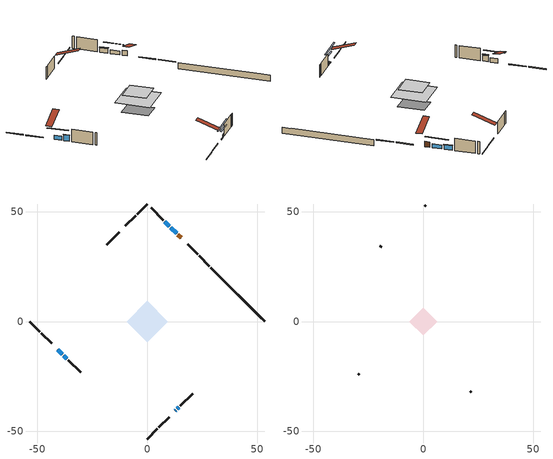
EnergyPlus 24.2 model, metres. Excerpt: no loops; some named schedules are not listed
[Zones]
conditioned space
 floor adiabatic (AdiabaticFloorConstruction): -9.38,0 0,9.38 9.38,0 0,-9.38 z3.51
 floor foundation (Slab1 construction): -6.14,1.06 -1.06,6.14 6.14,-1.06 1.06,-6.14 z-1.31
 wall outside (RimJoist1 construction): 0,-53.49 4.65,-48.84 / -53.49,0 -48.84,-4.65 / 0,53.49 -4.65,48.84 / 28.26,25.23 23.61,29.87 z1.07:1.37
 wall outside (RimJoist2 construction): 5.3,-48.18 9.91,-43.58 / -48.18,-5.3 -43.58,-9.91 / -5.3,48.18 -9.91,43.58 / 22.96,30.53 18.35,35.14 z1.07:1.37
 wall outside (AdiabaticWallConstruction 1): 15.4,38.08 13.99,39.5 z1.07:3.1
 wall outside (AdiabaticWallConstruction): 13.34,40.15 10.78,42.71 z1.07:2.5; 12.85,-40.63 13.06,-40.42 z1.07:1.42; 13.72,-39.77 14.43,-39.06 z1.07:2.27; -40.63,-12.86 -38.65,-14.84 z1.07:2.74; 10.12,43.36 8.04,45.45 z1.07:2.83; -37.99,-15.5 -36.59,-16.9 z1.07:3.43
 wall outside (Wall1 construction): 15.09,-38.4 20.69,-32.8 / -35.93,-17.56 -30.33,-23.16 / -12.86,40.63 -18.46,35.03 / 7.38,46.11 1.78,51.71 z1.07:5.95
 wall foundation (FoundationWall1 construction): 28.92,24.57,-1.31 28.92,24.57,1.07 51.03,2.46,1.07 51.03,2.46,1.04 53.49,0,1.04 53.49,0,-1.31
 window (WindowConstruction): 13.34,40.15 10.78,42.71 z1.07:2.5
 window (WindowConstruction 5): 12.86,-40.63 13.06,-40.43 z1.07:1.41
 window (WindowConstruction 1): 13.72,-39.77 14.43,-39.06 z1.07:2.27
 window (WindowConstruction 2): -40.63,-12.86 -38.65,-14.84 z1.07:2.74
 window (WindowConstruction 3): 10.12,43.36 8.04,45.45 z1.07:2.83
 window (WindowConstruction 4): -37.99,-15.5 -36.59,-16.9 z1.07:3.43
 door (Door): 15.4,38.08 13.99,39.49 z1.07:3.1
 ceiling adiabatic (AdiabaticFloorConstruction): 0,-9.38 9.38,0 0,9.38 -9.38,0 z3.51
attic - vented
 floor to conditioned space (Floor1 construction Reversed): -6.36,0 0,6.36 6.36,0 0,-6.36 z5.95
 wall outside (Wall3 construction): 21.34,-32.14 21.81,-31.68 / -29.67,-23.81 -29.21,-24.28 / -19.11,34.37 -19.58,33.91 / 1.12,52.36 0.66,52.83 z1.07:5.95
 roof outside (Roof1 construction): 12.2,-41.29,5.95 6.01,-35.1,8.87 4.38,-36.73,8.87 10.57,-42.92,5.95; -41.29,-12.2,5.95 -35.1,-6.01,8.87 -36.73,-4.38,8.87 -42.92,-10.57,5.95; -12.2,41.29,5.95 -6.01,35.1,8.87 -4.38,36.73,8.87 -10.57,42.92,5.95; 16.06,37.43,5.95 9.87,31.23,8.87 11.5,29.6,8.87 17.69,35.79,5.95
shading: 8.91,44.57 15.2,38.29 15.49,38.58 9.21,44.86 z5.14; 16.82,-36.67 9.1,-44.39 9.39,-44.68 17.11,-36.96 z6.73; 16.3,-37.19 11.85,-41.64 12.14,-41.93 16.59,-37.48 z4.91; -36.78,-16.71 -42.5,-10.99 -42.79,-11.28 -37.07,-17 z5.38; 7.89,45.59 10.27,43.22 10.56,43.51 8.19,45.88 z3.03; -36.45,-17.04 -38.13,-15.35 -38.42,-15.65 -36.74,-17.33 z3.63
[Building]
Building 1: Terrain=Suburbs
[Site:Location]
Montreal Intl AP_QC: Latitude {deg}=45.47; Longitude {deg}=-73.74; Time Zone {hr}=-5; Elevation {m}=36; Keep Site Location Information=Yes
[Site:GroundTemperature:Shallow]
2.07863, -0.316383, -0.508184, 0.628371, 5.19101, 9.73239, 13.6695, 16.1636, 16.3755, 14.347, 10.5102, 6.10817
[Site:WaterMainsTemperature]
Calculation Method=Schedule; Temperature Schedule=mains temperature schedule
[Material] Roughness=Rough; Thermal Absorptance=0.9
Name | Thickness {m} | Conductivity {W/m-K} | Density {kg/m3} | Specific Heat {J/kg-K} | Solar Absorptance | Visible Absorptance
asphalt or fiberglass shingles | 0.00635 | 0.162714 | 1121.4 | 1465.45 | 0.84 | 0.84
ceiling loosefill ins | 0.169333 | 0.0480833 | 16.02 | 1046.75 | 0.7 | 0.7
ceiling stud and cavity | 0.1397 | 0.087957 | 65.682 | 1177.47 | 0.7 | 0.7
concrete 4.0 in. | 0.1016 | 1.803125 | 2242.8 | 837.4 | 0.7 | 0.7
concrete 8.0 in. | 0.2032 | 1.803125 | 2242.8 | 837.4 | 0.7 | 0.7
door material | 0.04445 | 0.0639163 | 512.64 | 1214.23 | 0.7 | 0.7
exterior vertical ins | 0.0563203 | 0.029427 | 32.04 | 1214.23 | 0.7 | 0.7
floor covering | 0.0127 | 0.0433444 | 54.468 | 1339.84 | 0.6 | 0.6
floor rigid ins; wall rigid ins 1 | 0.512978 | 0.029427 | 32.04 | 1214.23 | 0.7 | 0.7
floor stud and cavity | 0.1397 | 1.75129 | 37.0049 | 1207.88 | 0.7 | 0.7
furniture material conditioned space 1 | 0.1524 | 0.115458 | 640.8 | 1214.23 | 0.6 | 0.6
gypsum board | 0.0127 | 0.160291 | 801 | 837.4 | 0.6 | 0.6
gypsum board 1 | 0.0127 | 0.160291 | 801 | 837.4 | 0.7 | 0.7
osb sheathing 0.5 in. | 0.0127 | 0.115458 | 512.64 | 1214.23 | 0.7 | 0.7
osb sheathing 0.75 in. | 0.01905 | 0.115458 | 512.64 | 1214.23 | 0.7 | 0.7
osb sheathing 2.0 in. | 0.0508 | 0.115458 | 512.64 | 1214.23 | 0.7 | 0.7
rim joist rigid ins; wall rigid ins | 0.051816 | 0.029427 | 32.04 | 1214.23 | 0.7 | 0.7
rim joist stud and cavity | 0.0508 | 0.0451784 | 125.044 | 1163.47 | 0.6 | 0.6
rim joist stud and cavity 1 | 0.0508 | 0.0553127 | 125.044 | 1163.47 | 0.6 | 0.6
wall stud and cavity | 0.1397 | 0.119486 | 139.0536 | 1170.24 | 0.7 | 0.7
wall stud and cavity 1 | 0.0889 | 6.9971 | 50.32683 | 1063.81 | 0.6 | 0.6
wall stud and cavity 2 | 0.0889 | 0.380278 | 52.3479 | 1209.89 | 0.7 | 0.7
wall stud and cavity 3 | 0.0889 | 0.391764 | 83.0341 | 1211.67 | 0.7 | 0.7
wood siding | 0.0254 | 0.102417 | 544.68 | 1172.36 | 0.4 | 0.4
wood siding 1 | 0.00254 | 0.102417 | 544.68 | 1172.36 | 0.4 | 0.4
wood siding 2; wood siding 3; wood siding 4 | 0.0254 | 0.102417 | 544.68 | 1172.36 | 0.7 | 0.7
[WindowMaterial:SimpleGlazingSystem]
Name | U-Factor {W/m2-K} | Solar Heat Gain Coefficient
WindowMaterial | 2.42507 | 0.63
WindowMaterial 1 | 2.46085 | 0.61
WindowMaterial 2 | 2.39839 | 0.64
WindowMaterial 3 | 2.390438 | 0.64
WindowMaterial 4 | 2.34899 | 0.66
WindowMaterial 5 | 5.29928 | 0.5
[Construction]
AdiabaticFloorConstruction: floor stud and cavity, floor rigid ins, osb sheathing 0.75 in., floor covering
AdiabaticWallConstruction: wood siding 3, wall rigid ins 1, wall stud and cavity 2, gypsum board
AdiabaticWallConstruction 1: wood siding 4, wall rigid ins 1, wall stud and cavity 2, gypsum board
Door: door material
Floor1 construction Reversed: gypsum board, ceiling stud and cavity, ceiling loosefill ins
FoundationWall1 construction: concrete 8.0 in., gypsum board 1
furniture construction conditioned space 1: furniture material conditioned space 1
PartitionWallConstruction: gypsum board, wall stud and cavity 3, gypsum board
RimJoist1 construction: wood siding 2, osb sheathing 2.0 in., rim joist stud and cavity
RimJoist2 construction: wood siding 2, rim joist rigid ins, osb sheathing 2.0 in., rim joist stud and cavity 1
Roof1 construction: asphalt or fiberglass shingles
Slab1 construction: concrete 4.0 in.
Wall1 construction: wood siding, wall rigid ins, osb sheathing 0.5 in., wall stud and cavity, gypsum board
Wall3 construction: wood siding 1, wall stud and cavity 1
WindowConstruction: WindowMaterial
WindowConstruction 1: WindowMaterial 1
WindowConstruction 2: WindowMaterial 2
WindowConstruction 3: WindowMaterial 3
WindowConstruction 4: WindowMaterial 4
WindowConstruction 5: WindowMaterial 5
[Zone] Multiplier=1; Part of Total Floor Area=Yes
Name | Volume {m3}
attic - vented | 38.3008
conditioned space | 623.4
[Space]
Name | Zone | Volume {m3}
attic - vented 1 | attic - vented | 38.3008
conditioned space 1 | conditioned space | 623.4
[ZoneInfiltration:EffectiveLeakageArea]
infil attic - vented 1: Zone or Space=attic - vented 1; Schedule=Always On Discrete; Effective Air Leakage Area {cm2}=3233.2; Stack Coefficient=0.000542102; Wind Coefficient=4.36977e-05
[ZoneMixing]
whole house fan mix: Zone or Space=attic - vented; Schedule=Always On Continuous; Design Flow Rate Calculation Method=Flow/Zone; Design Flow Rate {m3/s}=0; Source Zone or Space=conditioned space
[SurfaceProperty:ExposedFoundationPerimeter]
Slab1: Exposed Perimeter Calculation Method=TotalExposedPerimeter; Total Exposed Perimeter {m}=34.747
[InternalMass] Zone or ZoneList=conditioned space; Space or SpaceList=conditioned space 1
Name | Construction | Surface Area {m2}
furniture mass conditioned space 1 | furniture construction conditioned space 1 | 99.7238
partition wall mass | PartitionWallConstruction | 249.31
[Lights]
interior lighting: Zone or ZoneList or Space or SpaceList=conditioned space 1; Schedule=interior lighting schedule; Design Level Calculation Method=LightingLevel; Lighting Level {W}=343.2; Return Air Fraction=0; Fraction Radiant=0.6; Fraction Visible=0.2; Fraction Replaceable=1
[People]
occupants: Zone or ZoneList or Space or SpaceList=conditioned space 1; Number of People Schedule=occupants schedule; Number of People Calculation Method=People; Number of People=3; Fraction Radiant=0.314171; Sensible Heat Fraction=0.56303; Activity Level Schedule=occupants activity schedule; Carbon Dioxide Generation Rate {m3/s-W}=0; Enable ASHRAE 55 Comfort Warnings=No; Mean Radiant Temperature Calculation Type=EnclosureAveraged
[ElectricEquipment] Zone or ZoneList or Space or SpaceList=conditioned space 1; Design Level Calculation Method=EquipmentLevel
Name | Schedule | Design Level {W} | Fraction Latent | Fraction Radiant | Fraction Lost
clothes dryer | clothes dryer schedule | 140.772 | 0.015 | 0.081 | 0.85
clothes washer | clothes washer schedule | 32.1985 | 0.03 | 0.162 | 0.7
cooking range | cooking range schedule | 215.147 | 0.08 | 0.432 | 0.2
dishwasher | dishwasher schedule | 66.8632 | 0.3 | 0.18 | 0.4
fridge | fridge schedule | 72.9452 | 0 | 0.6 | 0
mech vent house fan | mech vent house fan schedule | 0 | 0 | 0 | 1
mech vent house fan cfis | mech vent house fan cfis schedule | 0 | 0 | 0 | 0
misc plug loads | misc plug loads schedule | 494.7 | 0.045 | 0.513 | 0.1
whole house fan | Always On Discrete | 0 | 0 | 0 | 1
[OtherEquipment] Zone or ZoneList or Space or SpaceList=conditioned space 1; Design Level Calculation Method=EquipmentLevel
Name | Fuel Type | Schedule | Design Level {W} | Fraction Latent | Fraction Radiant | Fraction Lost
clothes dryer 1 | Electricity | clothes dryer schedule | 0 | 0.015 | 0.081 | 0.85
cooking range 1 | Electricity | cooking range schedule | 0 | 0.08 | 0.432 | 0.2
general water use latent | None | general water use schedule | 62.594 | 1 | 0 | 0
general water use sensible | None | general water use schedule | -61.6891 | 0 | 0.6 | 0
mech vent house fan latent load | None | Always On Discrete | 0 | 1 | 0 | 0
mech vent house fan sensible load | None | Always On Discrete | 0 | 0 | 0 | 0
water heater energy adjustment1 | Electricity | Always On Discrete | 0.01 | 0 | 0 | 1
[ZoneInfiltration:DesignFlowRate] Zone or ZoneList or Space or SpaceList=conditioned space 1; Schedule=Always On Discrete; Design Flow Rate Calculation Method=Flow/Zone; Design Flow Rate {m3/s}=0
infil flow; natural vent flow; whole house fan flow
[ZoneControl:Thermostat]
conditioned space Thermostat: Zone or ZoneList=conditioned space; Control Type Schedule=conditioned space Thermostat Schedule; Control 1=conditioned space temperature setpoint; Temperature Difference Between Cutout And Setpoint {deltaC}=0
[ZoneHVAC:Baseboard:Convective:Electric]
electric baseboard: Availability Schedule=Always On Discrete; Heating Design Capacity {W}=11305.5; Efficiency=1
[AirLoopHVAC:UnitarySystem]
unit heater unitary system: Control Type=Load; Controlling Zone or Thermostat Location=conditioned space; Dehumidification Control Type=None; Availability Schedule=Always On Discrete; Supply Fan=unit heater supply fan; Fan Placement=BlowThrough; Supply Air Fan Operating Mode Schedule=unit heater auto fan schedule; Heating Coil=unit heater htg coil; DX Heating Coil Sizing Ratio=1; Use DOAS DX Cooling Coil=No; Minimum Supply Air Temperature {C}=2; Latent Load Control=SensibleOnlyLoadControl; Cooling Supply Air Flow Rate Method=None; Heating Supply Air Flow Rate Method=SupplyAirFlowRate; Heating Supply Air Flow Rate {m3/s}=0.00141584; No Load Supply Air Flow Rate Method=SupplyAirFlowRate; No Load Supply Air Flow Rate {m3/s}=0; No Load Supply Air Flow Rate Control Set To Low Speed=Yes; Maximum Supply Air Temperature {C}=48.8889; Maximum Outdoor Dry-Bulb Temperature for Supplemental Heater Operation {C}=21; Ancillary On-Cycle Electric Power {W}=0; Ancillary Off-Cycle Electric Power {W}=0
[Fan:SystemModel]
unit heater supply fan: Availability Schedule=Always On Discrete; Design Maximum Air Flow Rate {m3/s}=0.00141584; Speed Control Method=Discrete; Electric Power Minimum Flow Rate Fraction=0.2; Design Pressure Rise {Pa}=500; Motor Efficiency=1; Motor In Air Stream Fraction=1; Design Electric Power Consumption {W}=Autosize; Design Power Sizing Method=PowerPerFlow; Electric Power Per Unit Flow Rate {W/(m3/s)}=1e-06; Electric Power Per Unit Flow Rate Per Unit Pressure {W/((m3/s)-Pa)}=1.66667; Fan Total Efficiency=0.7; Motor Loss Radiative Fraction=0; Number of Speeds=1; Speed Flow Fraction 1=1; Speed Electric Power Fraction 1=1
[Coil:Heating:Fuel]
unit heater htg coil: Availability Schedule=Always On Discrete; Fuel Type=OtherFuel1; Burner Efficiency=0.3; Nominal Capacity {W}=0.293071; On Cycle Parasitic Electric Load {W}=0; Off Cycle Parasitic Fuel Load {W}=0
[Zone equipment]
conditioned space: electric baseboard, unit heater unitary system
[Foundation:Kiva]
Foundation Kiva 1: Initial Indoor Air Temperature {C}=21; Wall Height Above Grade {m}=1.07; Wall Depth Below Slab {m}=0.2032; Custom Block Material Name 1=exterior vertical ins; Custom Block Depth 1 {m}=2.38; Custom Block X Position 1 {m}=0.2159; Custom Block Z Position 1 {m}=0
[Foundation:Kiva:Settings]
Soil Conductivity {W/m-K}=0.849921; Soil Density {kg/m3}=1842.3; Soil Specific Heat {J/kg-K}=418.7; Ground Solar Absorptivity=0.9; Ground Thermal Absorptivity=0.9; Ground Surface Roughness {m}=0.03; Far-Field Width {m}=40; Deep-Ground Boundary Condition=ZeroFlux; Deep-Ground Depth {m}=40; Minimum Cell Dimension {m}=0.2; Maximum Cell Growth Coefficient=3; Simulation Timestep=Timestep
[Exterior:Lights]
exterior lighting: Schedule=exterior lighting schedule; Design Level {W}=75.6
[EnergyManagementSystem:GlobalVariable]
infil_program_Qfan
infil_program_Qinf
natural_vent_program_Qnv
natural_vent_program_Qwhf
[EnergyManagementSystem:Sensor]
Name | Output:Variable or Output:Meter Index Key | Output:Variable or Output:Meter
airflow_gain | infil flow | Infiltration Sensible Heat Gain Energy
airflow_gain_1 | natural vent flow | Infiltration Sensible Heat Gain Energy
airflow_gain_2 | whole house fan flow | Infiltration Sensible Heat Gain Energy
airflow_loss | infil flow | Infiltration Sensible Heat Loss Energy
airflow_loss_1 | natural vent flow | Infiltration Sensible Heat Loss Energy
airflow_loss_2 | whole house fan flow | Infiltration Sensible Heat Loss Energy
clg_load_cond |  | Cooling:EnergyTransfer:Zone:CONDITIONED SPACE
clg_sp_s; clg_sp_s_1 | cooling setpoint | Schedule Value
clothes_dryer_exhaust_0_sch_s | clothes dryer exhaust 0 schedule | Schedule Value
conditioned_space_clg_unmet_s | conditioned space | Zone Cooling Setpoint Not Met Time
conditioned_space_htg_unmet_s | conditioned space | Zone Heating Setpoint Not Met Time
cool_season | cooling season schedule | Schedule Value
fridge_tin_s | conditioned space | Zone Mean Air Temperature
htg_load_cond |  | Heating:EnergyTransfer:Zone:CONDITIONED SPACE
htg_sp_s; htg_sp_s_1 | heating setpoint | Schedule Value
ig_ee_conv | clothes dryer | Electric Equipment Convective Heating Energy
ig_ee_conv_2 | cooking range | Electric Equipment Convective Heating Energy
ig_ee_conv_4 | fridge | Electric Equipment Convective Heating Energy
ig_ee_conv_5 | misc plug loads | Electric Equipment Convective Heating Energy
ig_ee_conv_6 | whole house fan | Electric Equipment Convective Heating Energy
ig_ee_rad | clothes dryer | Electric Equipment Radiant Heating Energy
ig_ee_rad_2 | cooking range | Electric Equipment Radiant Heating Energy
ig_ee_rad_4 | fridge | Electric Equipment Radiant Heating Energy
ig_ee_rad_5 | misc plug loads | Electric Equipment Radiant Heating Energy
ig_ee_rad_6 | whole house fan | Electric Equipment Radiant Heating Energy
ig_lgt_conv | interior lighting | Lights Convective Heating Energy
ig_lgt_rad | interior lighting | Lights Radiant Heating Energy
ig_lgt_vis | interior lighting | Lights Visible Radiation Heating Energy
ig_oe_conv | clothes dryer 1 | Other Equipment Convective Heating Energy
ig_oe_conv_1 | cooking range 1 | Other Equipment Convective Heating Energy
ig_oe_conv_2 | general water use latent | Other Equipment Convective Heating Energy
ig_oe_conv_3 | general water use sensible | Other Equipment Convective Heating Energy
ig_oe_conv_4 | water heater energy adjustment1 | Other Equipment Convective Heating Energy
ig_oe_rad | clothes dryer 1 | Other Equipment Radiant Heating Energy
ig_oe_rad_1 | cooking range 1 | Other Equipment Radiant Heating Energy
ig_oe_rad_2 | general water use latent | Other Equipment Radiant Heating Energy
ig_oe_rad_3 | general water use sensible | Other Equipment Radiant Heating Energy
ig_oe_rad_4 | water heater energy adjustment1 | Other Equipment Radiant Heating Energy
ig_ppl_conv | occupants | People Convective Heating Energy
ig_ppl_rad | occupants | People Radiant Heating Energy
im_conv | furniture mass conditioned space 1 | Surface Inside Face Convection Heat Gain Energy
im_conv_1 | partition wall mass | Surface Inside Face Convection Heat Gain Energy
im_ig | furniture mass conditioned space 1 | Surface Inside Face Internal Gains Radiation Heat Gain Energy
im_ig_1 | partition wall mass | Surface Inside Face Internal Gains Radiation Heat Gain Energy
im_lgt | furniture mass conditioned space 1 | Surface Inside Face Lights Radiation Heat Gain Energy
im_lgt_1 | partition wall mass | Surface Inside Face Lights Radiation Heat Gain Energy
im_sol | furniture mass conditioned space 1 | Surface Inside Face Solar Radiation Heat Gain Energy
im_sol_1 | partition wall mass | Surface Inside Face Solar Radiation Heat Gain Energy
im_surf | furniture mass conditioned space 1 | Surface Inside Face Net Surface Thermal Radiation Heat Gain Energy
im_surf_1 | partition wall mass | Surface Inside Face Net Surface Thermal Radiation Heat Gain Energy
mv_conv | mech vent house fan | Electric Equipment Convective Heating Energy
mv_conv_1 | mech vent house fan cfis | Electric Equipment Convective Heating Energy
mv_conv_2 | mech vent house fan latent load | Other Equipment Convective Heating Energy
mv_conv_3 | mech vent house fan sensible load | Other Equipment Convective Heating Energy
mv_rad | mech vent house fan | Electric Equipment Radiant Heating Energy
mv_rad_1 | mech vent house fan cfis | Electric Equipment Radiant Heating Energy
mv_rad_2 | mech vent house fan latent load | Other Equipment Radiant Heating Energy
mv_rad_3 | mech vent house fan sensible load | Other Equipment Radiant Heating Energy
natural_vent_s | natural vent schedule | Schedule Value
out_pb_s |  | Site Outdoor Air Barometric Pressure
out_wt_s |  | Site Outdoor Air Humidity Ratio
site_vw_s |  | Site Wind Speed
ss_back_out | Window1 | Surface Window Shortwave from Zone Back Out Window Heat Transfer Rate
ss_back_out_1 | Window10 | Surface Window Shortwave from Zone Back Out Window Heat Transfer Rate
ss_back_out_2 | Window4 | Surface Window Shortwave from Zone Back Out Window Heat Transfer Rate
ss_back_out_3 | Window5 | Surface Window Shortwave from Zone Back Out Window Heat Transfer Rate
ss_back_out_4 | Window7 | Surface Window Shortwave from Zone Back Out Window Heat Transfer Rate
ss_back_out_5 | Window9 | Surface Window Shortwave from Zone Back Out Window Heat Transfer Rate
ss_conv | Door1 | Surface Inside Face Convection Heat Gain Energy
ss_conv_1 | Window1 | Surface Inside Face Convection Heat Gain Energy
ss_conv_2 | Window10 | Surface Inside Face Convection Heat Gain Energy
ss_conv_3 | Window4 | Surface Inside Face Convection Heat Gain Energy
ss_conv_4 | Window5 | Surface Inside Face Convection Heat Gain Energy
ss_conv_5 | Window7 | Surface Inside Face Convection Heat Gain Energy
ss_conv_6 | Window9 | Surface Inside Face Convection Heat Gain Energy
ss_ig | Door1 | Surface Inside Face Internal Gains Radiation Heat Gain Energy
ss_ig_1 | Window1 | Surface Inside Face Internal Gains Radiation Heat Gain Energy
ss_ig_2 | Window10 | Surface Inside Face Internal Gains Radiation Heat Gain Energy
ss_ig_3 | Window4 | Surface Inside Face Internal Gains Radiation Heat Gain Energy
ss_ig_4 | Window5 | Surface Inside Face Internal Gains Radiation Heat Gain Energy
ss_ig_5 | Window7 | Surface Inside Face Internal Gains Radiation Heat Gain Energy
ss_ig_6 | Window9 | Surface Inside Face Internal Gains Radiation Heat Gain Energy
ss_lgt | Door1 | Surface Inside Face Lights Radiation Heat Gain Energy
ss_sol | Door1 | Surface Inside Face Solar Radiation Heat Gain Energy
ss_surf | Door1 | Surface Inside Face Net Surface Thermal Radiation Heat Gain Energy
ss_surf_1 | Window1 | Surface Inside Face Net Surface Thermal Radiation Heat Gain Energy
ss_surf_2 | Window10 | Surface Inside Face Net Surface Thermal Radiation Heat Gain Energy
ss_surf_3 | Window4 | Surface Inside Face Net Surface Thermal Radiation Heat Gain Energy
ss_surf_4 | Window5 | Surface Inside Face Net Surface Thermal Radiation Heat Gain Energy
ss_surf_5 | Window7 | Surface Inside Face Net Surface Thermal Radiation Heat Gain Energy
ss_surf_6 | Window9 | Surface Inside Face Net Surface Thermal Radiation Heat Gain Energy
ss_trans_in | Window1 | Surface Window Transmitted Solar Radiation Rate
ss_trans_in_1 | Window10 | Surface Window Transmitted Solar Radiation Rate
ss_trans_in_2 | Window4 | Surface Window Transmitted Solar Radiation Rate
ss_trans_in_3 | Window5 | Surface Window Transmitted Solar Radiation Rate
ss_trans_in_4 | Window7 | Surface Window Transmitted Solar Radiation Rate
ss_trans_in_5 | Window9 | Surface Window Transmitted Solar Radiation Rate
ss_trans_out | Window1 | Surface Inside Face Initial Transmitted Diffuse Transmitted Out Window Solar Radiation Rate
ss_trans_out_1 | Window10 | Surface Inside Face Initial Transmitted Diffuse Transmitted Out Window Solar Radiation Rate
ss_trans_out_2 | Window4 | Surface Inside Face Initial Transmitted Diffuse Transmitted Out Window Solar Radiation Rate
ss_trans_out_3 | Window5 | Surface Inside Face Initial Transmitted Diffuse Transmitted Out Window Solar Radiation Rate
ss_trans_out_4 | Window7 | Surface Inside Face Initial Transmitted Diffuse Transmitted Out Window Solar Radiation Rate
ss_trans_out_5 | Window9 | Surface Inside Face Initial Transmitted Diffuse Transmitted Out Window Solar Radiation Rate
s_conv | Floor1 | Surface Inside Face Convection Heat Gain Energy
s_conv_1 | FoundationWall1 | Surface Inside Face Convection Heat Gain Energy
s_conv_10 | RimJoist2:315 | Surface Inside Face Convection Heat Gain Energy
s_conv_11 | RimJoist2:45 | Surface Inside Face Convection Heat Gain Energy
s_conv_12 | Slab1 | Surface Inside Face Convection Heat Gain Energy
s_conv_13 | Wall1:135 | Surface Inside Face Convection Heat Gain Energy
s_conv_14 | Wall1:225 | Surface Inside Face Convection Heat Gain Energy
s_conv_15 | Wall1:315 | Surface Inside Face Convection Heat Gain Energy
s_conv_16 | Wall1:45 | Surface Inside Face Convection Heat Gain Energy
s_conv_2 | inferred conditioned ceiling | Surface Inside Face Convection Heat Gain Energy
s_conv_3 | inferred conditioned floor | Surface Inside Face Convection Heat Gain Energy
s_conv_4 | RimJoist1:135 | Surface Inside Face Convection Heat Gain Energy
s_conv_5 | RimJoist1:225 | Surface Inside Face Convection Heat Gain Energy
s_conv_6 | RimJoist1:315 | Surface Inside Face Convection Heat Gain Energy
s_conv_7 | RimJoist1:45 | Surface Inside Face Convection Heat Gain Energy
s_conv_8 | RimJoist2:135 | Surface Inside Face Convection Heat Gain Energy
s_conv_9 | RimJoist2:225 | Surface Inside Face Convection Heat Gain Energy
s_ig | Floor1 | Surface Inside Face Internal Gains Radiation Heat Gain Energy
s_ig_1 | FoundationWall1 | Surface Inside Face Internal Gains Radiation Heat Gain Energy
s_ig_10 | RimJoist2:315 | Surface Inside Face Internal Gains Radiation Heat Gain Energy
s_ig_11 | RimJoist2:45 | Surface Inside Face Internal Gains Radiation Heat Gain Energy
s_ig_12 | Slab1 | Surface Inside Face Internal Gains Radiation Heat Gain Energy
s_ig_13 | Wall1:135 | Surface Inside Face Internal Gains Radiation Heat Gain Energy
s_ig_14 | Wall1:225 | Surface Inside Face Internal Gains Radiation Heat Gain Energy
s_ig_15 | Wall1:315 | Surface Inside Face Internal Gains Radiation Heat Gain Energy
s_ig_16 | Wall1:45 | Surface Inside Face Internal Gains Radiation Heat Gain Energy
s_ig_2 | inferred conditioned ceiling | Surface Inside Face Internal Gains Radiation Heat Gain Energy
s_ig_3 | inferred conditioned floor | Surface Inside Face Internal Gains Radiation Heat Gain Energy
s_ig_4 | RimJoist1:135 | Surface Inside Face Internal Gains Radiation Heat Gain Energy
s_ig_5 | RimJoist1:225 | Surface Inside Face Internal Gains Radiation Heat Gain Energy
s_ig_6 | RimJoist1:315 | Surface Inside Face Internal Gains Radiation Heat Gain Energy
s_ig_7 | RimJoist1:45 | Surface Inside Face Internal Gains Radiation Heat Gain Energy
s_ig_8 | RimJoist2:135 | Surface Inside Face Internal Gains Radiation Heat Gain Energy
s_ig_9 | RimJoist2:225 | Surface Inside Face Internal Gains Radiation Heat Gain Energy
s_lgt | Floor1 | Surface Inside Face Lights Radiation Heat Gain Energy
s_lgt_1 | FoundationWall1 | Surface Inside Face Lights Radiation Heat Gain Energy
s_lgt_10 | RimJoist2:315 | Surface Inside Face Lights Radiation Heat Gain Energy
s_lgt_11 | RimJoist2:45 | Surface Inside Face Lights Radiation Heat Gain Energy
s_lgt_12 | Slab1 | Surface Inside Face Lights Radiation Heat Gain Energy
s_lgt_13 | Wall1:135 | Surface Inside Face Lights Radiation Heat Gain Energy
s_lgt_14 | Wall1:225 | Surface Inside Face Lights Radiation Heat Gain Energy
s_lgt_15 | Wall1:315 | Surface Inside Face Lights Radiation Heat Gain Energy
s_lgt_16 | Wall1:45 | Surface Inside Face Lights Radiation Heat Gain Energy
s_lgt_2 | inferred conditioned ceiling | Surface Inside Face Lights Radiation Heat Gain Energy
s_lgt_3 | inferred conditioned floor | Surface Inside Face Lights Radiation Heat Gain Energy
s_lgt_4 | RimJoist1:135 | Surface Inside Face Lights Radiation Heat Gain Energy
s_lgt_5 | RimJoist1:225 | Surface Inside Face Lights Radiation Heat Gain Energy
s_lgt_6 | RimJoist1:315 | Surface Inside Face Lights Radiation Heat Gain Energy
s_lgt_7 | RimJoist1:45 | Surface Inside Face Lights Radiation Heat Gain Energy
s_lgt_8 | RimJoist2:135 | Surface Inside Face Lights Radiation Heat Gain Energy
s_lgt_9 | RimJoist2:225 | Surface Inside Face Lights Radiation Heat Gain Energy
